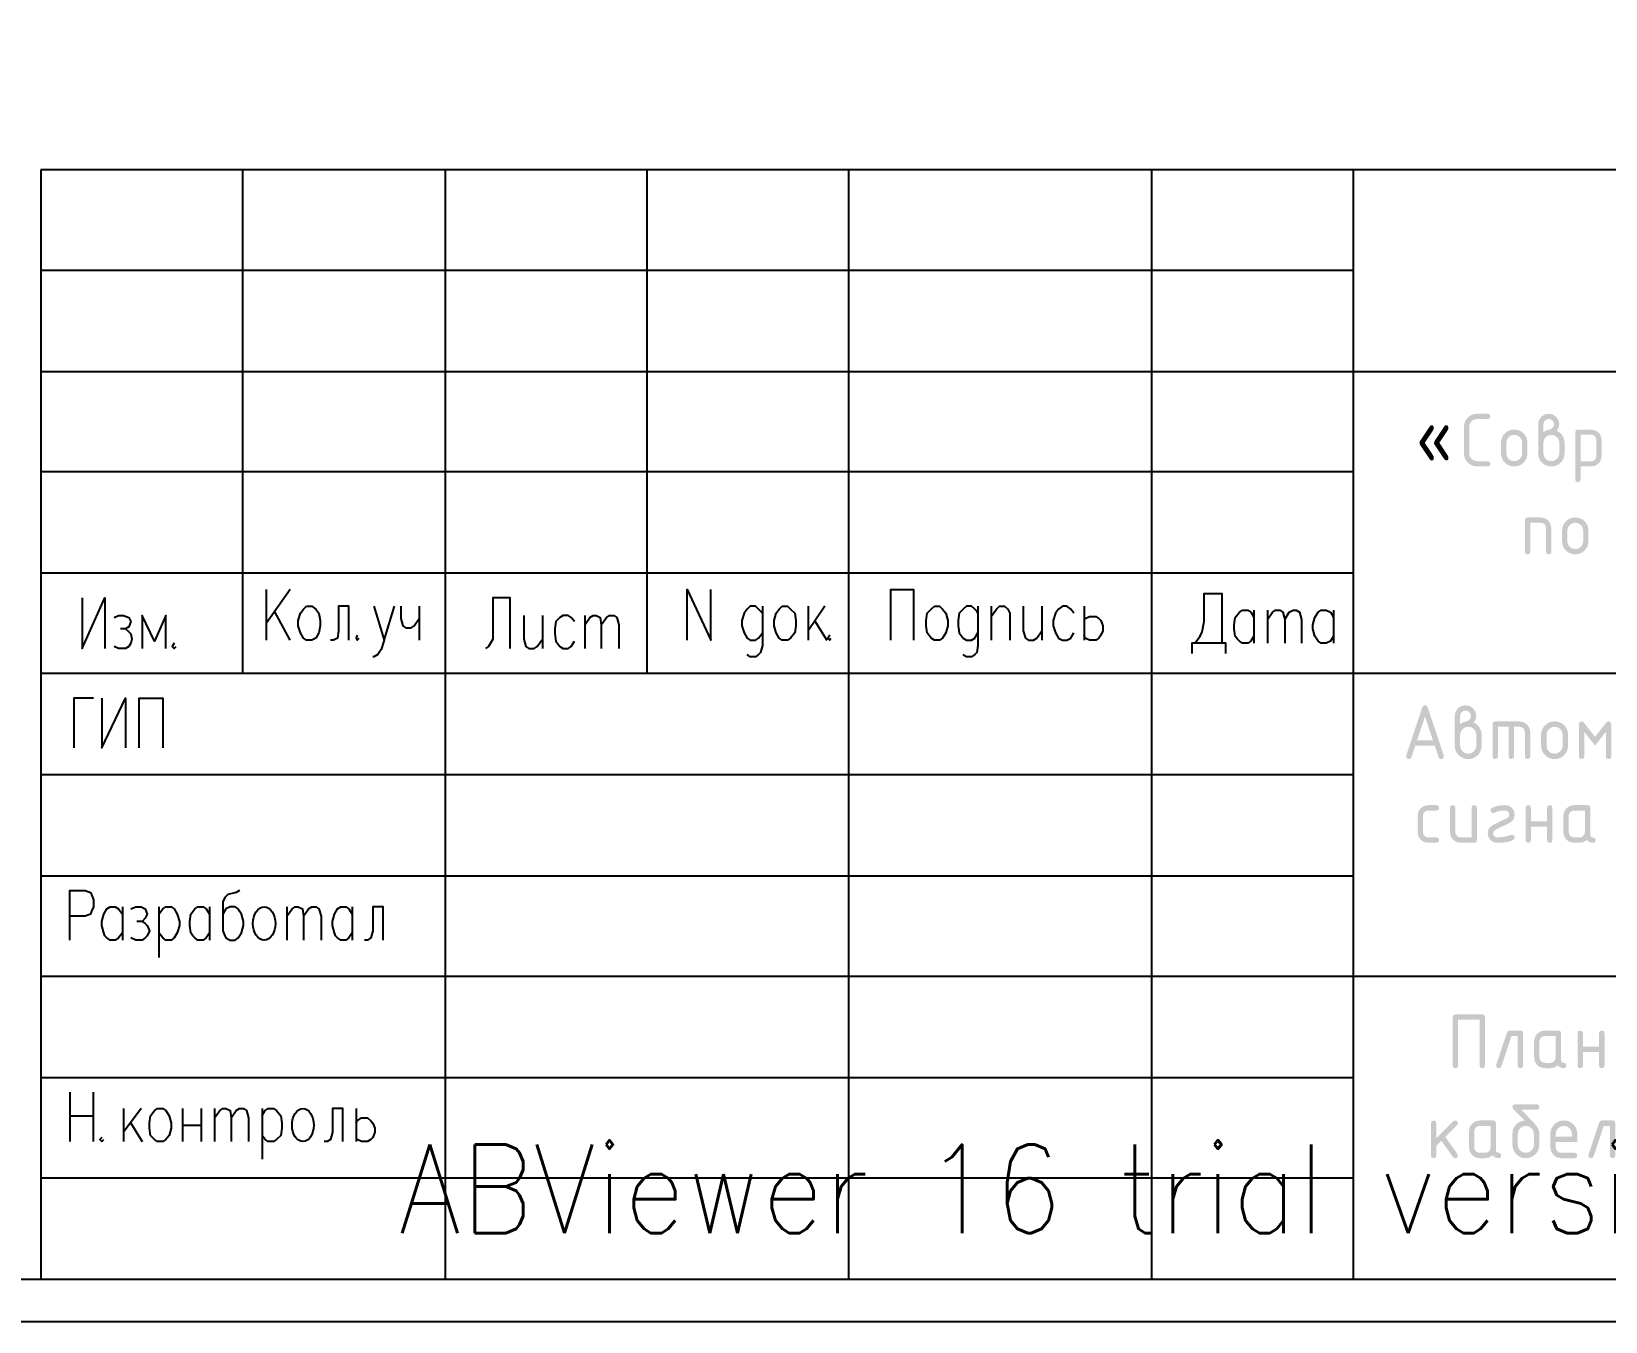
# Model space of a CAD drawing. Header units: millimetres. Extents: x 0 to 420, y 0 to 297.
# Drawn here: x 265.1 to 329.5, y 0 to 52.8 of the extents above; entities that cross this region are included whole.
import ezdxf

# ---------------------------------------------------------------- set-up
doc = ezdxf.new("R2010")
doc.units = ezdxf.units.MM
doc.layers.get('0').update_dxf_attribs({"linetype": 'CONTINUOUS'})
doc.styles.get("Standard").update_dxf_attribs({"font": 'STANDARD'})

# ---------------------------------------------------------------- blocks, each defined once
blk = doc.blocks.new('ABViewer')
at = {"color": 0, "true_color": 0x000001, "insert": (0, 0), "char_height": 0.05, "attachment_point": 1}
blk.add_mtext('ABViewer 16 trial version - www.cadsofttools.com', dxfattribs=at)

msp = doc.modelspace()

# ---------------------------------------------------------------- hatches: boundary and pattern name
at = {"true_color": 0x000007}
for points in [[(324.699274, 37.170387), (324.780164, 37.14324), (324.807312, 37.062349), (324.780164, 36.981251), (324.699274, 36.954311), (324.267672, 36.954311), (324.180046, 36.944286), (324.104099, 36.91421), (324.039934, 36.864084), (323.987655, 36.793907), (323.954444, 36.714946), (323.943557, 36.630196), (323.943557, 35.550365), (323.967191, 35.425584), (324.038366, 35.32106), (324.142891, 35.249884), (324.267672, 35.226251), (324.699274, 35.226251), (324.780164, 35.199104), (324.807312, 35.118213), (324.780164, 35.037115), (324.699274, 35.010175), (324.267672, 35.010175), (324.159453, 35.020002), (324.059657, 35.049518), (323.968233, 35.098774), (323.885129, 35.167822), (323.81608, 35.250926), (323.766824, 35.342351), (323.737308, 35.442146), (323.727481, 35.550365), (323.727481, 36.630196), (323.737308, 36.738097), (323.766824, 36.837729), (323.81608, 36.929093), (323.885129, 37.012188), (323.968233, 37.081323), (324.059657, 37.130769), (324.159453, 37.160474), (324.267672, 37.170387)], [(326.225246, 31.51971), (326.225246, 32.815617), (326.252187, 32.896508), (326.333284, 32.923655), (326.873475, 32.923655), (327.039598, 32.891961), (327.178849, 32.797427), (327.273382, 32.658107), (327.305077, 32.491503), (327.305077, 31.51971), (327.277929, 31.438613), (327.197039, 31.411672), (327.115941, 31.438613), (327.089, 31.51971), (327.089, 32.491503), (327.07336, 32.575839), (327.026713, 32.645292), (326.957329, 32.691938), (326.873475, 32.707579), (326.441322, 32.707579), (326.441322, 31.51971), (326.414175, 31.438613), (326.333284, 31.411672), (326.252187, 31.438613)], [(325.007219, 24.573287), (325.999958, 24.573287), (326.169594, 24.541041), (326.311946, 24.444303), (326.408684, 24.301952), (326.44093, 24.132315), (326.44093, 23.139576), (326.4133, 23.056756), (326.330687, 23.029333), (326.247867, 23.056756), (326.220444, 23.139576), (326.220444, 24.132315), (326.204459, 24.217822), (326.157054, 24.28886), (326.085947, 24.336747), (325.999958, 24.352801), (325.779472, 24.352801), (325.779472, 23.139576), (325.751842, 23.056756), (325.669229, 23.029333), (325.586408, 23.056756), (325.558985, 23.139576), (325.558985, 24.352801), (325.117462, 24.352801), (325.117462, 23.139576), (325.089832, 23.056756), (325.007219, 23.029333), (324.924399, 23.056756), (324.896976, 23.139576), (324.896976, 24.463044), (324.924399, 24.545658)], [(329.094808, 23.580549), (328.653285, 24.145544), (328.653285, 23.139576), (328.625655, 23.056756), (328.543042, 23.029333), (328.460222, 23.056756), (328.432799, 23.139576), (328.432799, 24.463044), (328.460222, 24.545658), (328.543042, 24.573287), (328.597957, 24.555648), (328.653285, 24.503283), (329.094808, 23.938287), (329.53578, 24.503283), (329.590695, 24.555648), (329.646023, 24.573287), (329.728637, 24.545658), (329.756267, 24.463044), (329.756267, 23.139576), (329.728637, 23.056756), (329.646023, 23.029333), (329.563203, 23.056756), (329.53578, 23.139576), (329.53578, 24.145544)], [(322.047306, 20.703188), (322.047306, 20.041178), (322.063498, 19.957256), (322.112349, 19.885736), (322.18387, 19.836884), (322.267792, 19.820692), (322.599072, 19.820692), (322.681686, 19.793063), (322.709315, 19.710449), (322.681686, 19.627629), (322.599072, 19.600206), (322.267792, 19.600206), (322.096778, 19.632108), (321.954702, 19.728088), (321.858721, 19.870164), (321.82682, 20.041178), (321.82682, 20.703188), (321.858721, 20.873996), (321.954702, 21.016278), (322.096778, 21.112052), (322.267792, 21.14416), (322.599072, 21.14416), (322.681686, 21.116531), (322.709315, 21.033917), (322.681686, 20.951097), (322.599072, 20.923674), (322.267792, 20.923674), (322.182974, 20.907551), (322.111798, 20.859182), (322.063429, 20.7878)], [(324.257021, 21.033917), (324.257021, 19.710449), (324.229392, 19.627629), (324.146778, 19.600206), (323.595012, 19.600206), (323.423997, 19.632108), (323.281921, 19.728088), (323.185941, 19.870164), (323.154039, 20.041178), (323.154039, 21.033917), (323.181462, 21.116531), (323.264282, 21.14416), (323.346896, 21.116531), (323.374526, 21.033917), (323.374526, 20.041178), (323.390717, 19.957256), (323.439569, 19.885736), (323.511089, 19.836884), (323.595012, 19.820692), (324.036535, 19.820692), (324.036535, 21.033917), (324.063958, 21.116531), (324.146778, 21.14416), (324.229392, 21.116531)], [(325.693486, 19.930935), (325.7761, 19.903306), (325.803729, 19.820692), (325.788157, 19.764124), (325.741993, 19.722025), (325.621372, 19.668574), (325.471967, 19.630523), (325.293726, 19.607768), (325.086598, 19.600206), (324.937908, 19.628318), (324.813195, 19.712654), (324.72886, 19.837367), (324.700748, 19.986057), (324.714502, 20.09872), (324.7558, 20.194485), (324.824693, 20.273404), (324.921234, 20.335527), (325.492844, 20.611135), (325.560574, 20.669426), (325.583243, 20.75831), (325.570979, 20.821493), (325.534736, 20.875167), (325.481062, 20.91141), (325.417879, 20.923674), (325.253341, 20.917611), (325.138412, 20.899972), (325.059451, 20.872411), (324.973048, 20.82666), (324.921234, 20.813431), (324.844064, 20.846504), (324.810991, 20.923674), (324.825529, 20.977762), (324.869419, 21.020688), (324.976278, 21.07463), (325.103341, 21.113223), (325.250559, 21.136417), (325.417879, 21.14416), (325.566293, 21.115773), (325.69073, 21.031161), (325.775342, 20.906724), (325.803729, 20.75831), (325.789794, 20.645336), (325.748057, 20.549468), (325.678621, 20.470653), (325.58159, 20.408839), (325.01494, 20.136539), (324.944522, 20.076181), (324.921234, 19.986057), (324.933291, 19.92246), (324.969741, 19.869199), (325.023002, 19.83275), (325.086598, 19.820692), (325.38894, 19.846048), (325.651594, 19.922667)], [(326.467942, 20.261665), (326.467942, 19.710449), (326.440312, 19.627629), (326.357699, 19.600206), (326.274879, 19.627629), (326.247456, 19.710449), (326.247456, 21.033917), (326.274879, 21.116531), (326.357699, 21.14416), (326.440312, 21.116531), (326.467942, 21.033917), (326.467942, 20.482702), (327.129951, 20.482702), (327.129951, 21.033917), (327.157374, 21.116531), (327.240194, 21.14416), (327.322808, 21.116531), (327.350437, 21.033917), (327.350437, 19.710449), (327.322808, 19.627629), (327.240194, 19.600206), (327.157374, 19.627629), (327.129951, 19.710449), (327.129951, 20.261665)], [(323.376439, 12.576529), (324.47942, 12.576529), (324.562034, 12.548899), (324.589663, 12.466286), (324.589663, 10.481359), (324.562034, 10.398539), (324.47942, 10.371116), (324.3966, 10.398539), (324.369177, 10.481359), (324.369177, 12.356043), (323.486682, 12.356043), (323.486682, 10.481359), (323.459052, 10.398539), (323.376439, 10.371116), (323.293618, 10.398539), (323.266195, 10.481359), (323.266195, 12.466286), (323.293618, 12.548899)], [(325.595927, 11.91507), (326.037451, 11.91507), (326.120064, 11.887441), (326.147694, 11.804827), (326.147694, 10.481359), (326.120064, 10.398539), (326.037451, 10.371116), (325.954631, 10.398539), (325.927208, 10.481359), (325.927208, 11.694584), (325.674751, 11.694584), (325.258584, 10.446082), (325.220205, 10.389789), (325.154955, 10.371116), (325.072135, 10.398953), (325.044712, 10.483013), (325.049673, 10.516637), (325.485684, 11.824671), (325.528197, 11.892402)], [(328.598194, 11.032575), (328.598194, 10.481359), (328.570564, 10.398539), (328.48795, 10.371116), (328.40513, 10.398539), (328.377707, 10.481359), (328.377707, 11.804827), (328.40513, 11.887441), (328.48795, 11.91507), (328.570564, 11.887441), (328.598194, 11.804827), (328.598194, 11.253612), (329.260203, 11.253612), (329.260203, 11.804827), (329.287626, 11.887441), (329.370446, 11.91507), (329.45306, 11.887441), (329.480689, 11.804827), (329.480689, 10.481359), (329.45306, 10.398539), (329.370446, 10.371116), (329.287626, 10.398539), (329.260203, 10.481359), (329.260203, 11.032575)], [(322.597639, 7.506544), (323.291068, 8.199973), (323.369892, 8.231943), (323.452505, 8.204314), (323.480135, 8.1217), (323.446511, 8.04453), (322.961993, 7.560012), (323.458086, 6.861622), (323.480135, 6.796579), (323.452505, 6.714999), (323.369892, 6.687989), (323.317458, 6.699634), (323.277839, 6.734843), (322.803243, 7.401262), (322.597639, 7.19621), (322.597639, 6.798232), (322.57001, 6.715412), (322.487396, 6.687989), (322.404576, 6.715412), (322.377153, 6.798232), (322.377153, 8.1217), (322.404576, 8.204314), (322.487396, 8.231943), (322.57001, 8.204314), (322.597639, 8.1217)], [(329.370321, 8.231943), (329.811845, 8.231943), (329.894458, 8.204314), (329.922088, 8.1217), (329.922088, 6.798232), (329.894458, 6.715412), (329.811845, 6.687989), (329.729024, 6.715412), (329.701602, 6.798232), (329.701602, 8.011457), (329.449145, 8.011457), (329.032977, 6.762955), (328.994599, 6.706662), (328.929349, 6.687989), (328.846529, 6.715826), (328.819106, 6.799886), (328.824067, 6.83351), (329.260078, 8.141544), (329.302591, 8.209275)]]:
    msp.add_hatch(color=0, dxfattribs=at).paths.add_polyline_path(points, flags=0)
h = msp.add_hatch(color=0, dxfattribs=at)
h.paths.add_polyline_path([(326.98172, 36.41412), (327.113254, 36.495011), (327.233626, 36.522158), (327.298187, 36.540899), (327.3582, 36.597675), (327.399886, 36.667541), (327.413873, 36.738234), (327.398232, 36.822157), (327.351586, 36.892023), (327.281719, 36.93867), (327.197797, 36.954311), (327.11415, 36.938326), (327.044559, 36.890921), (326.99743, 36.821192), (326.98172, 36.738234)], flags=0)
h.paths.add_polyline_path([(327.52136, 36.478061), (327.654892, 36.397032), (327.757831, 36.279623), (327.823564, 36.13741), (327.845475, 35.981967), (327.845475, 35.550365), (327.835561, 35.441518), (327.805856, 35.341455), (327.75641, 35.250074), (327.687276, 35.167271), (327.604189, 35.098541), (327.512885, 35.049449), (327.413417, 35.019993), (327.305835, 35.010175), (327.196987, 35.020002), (327.096924, 35.049518), (327.005543, 35.098774), (326.92274, 35.167822), (326.854011, 35.250926), (326.804918, 35.342351), (326.775463, 35.442146), (326.765644, 35.550365), (326.765644, 36.738234), (326.797063, 36.905804), (326.891321, 37.045261), (327.030916, 37.139037), (327.197797, 37.170387), (327.364884, 37.138692), (327.504272, 37.044159), (327.598048, 36.904839), (327.629398, 36.738234), (327.602251, 36.591198)], flags=0)
h.paths.add_polyline_path([(327.629398, 35.550365), (327.629398, 35.981967), (327.605834, 36.106335), (327.535141, 36.211273), (327.430823, 36.282242), (327.305835, 36.306082), (327.180089, 36.282242), (327.075427, 36.211273), (327.005009, 36.106335), (326.98172, 35.981967), (326.98172, 35.550365), (327.005009, 35.42462), (327.075427, 35.319958), (327.180089, 35.24954), (327.305835, 35.226251), (327.430823, 35.249884), (327.535141, 35.32106), (327.605834, 35.425584)], flags=0)
h = msp.add_hatch(color=0, dxfattribs=at)
h.paths.add_polyline_path([(325.246562, 35.550365), (325.246562, 35.981967), (325.25639, 36.089867), (325.285905, 36.1895), (325.335162, 36.280864), (325.40421, 36.363959), (325.487314, 36.433094), (325.578739, 36.482539), (325.678534, 36.512245), (325.786753, 36.522158), (325.895679, 36.512348), (325.995871, 36.482953), (326.087278, 36.434024), (326.169848, 36.365613), (326.238259, 36.283034), (326.287188, 36.191567), (326.316583, 36.091211), (326.326393, 35.981967), (326.326393, 35.550365), (326.31648, 35.442146), (326.286775, 35.342351), (326.237329, 35.250926), (326.168194, 35.167822), (326.085107, 35.098774), (325.993804, 35.049518), (325.894335, 35.020002), (325.786753, 35.010175), (325.678534, 35.020002), (325.578739, 35.049518), (325.487314, 35.098774), (325.40421, 35.167822), (325.335162, 35.250926), (325.285905, 35.342351), (325.25639, 35.442146)], flags=0)
h.paths.add_polyline_path([(326.110317, 35.550365), (326.110317, 35.981967), (326.086477, 36.106335), (326.015508, 36.211273), (325.910846, 36.282242), (325.786753, 36.306082), (325.661972, 36.282242), (325.557448, 36.211273), (325.486272, 36.106335), (325.462639, 35.981967), (325.462639, 35.550365), (325.485928, 35.42462), (325.556345, 35.319958), (325.661007, 35.24954), (325.786753, 35.226251), (325.910846, 35.249884), (326.015508, 35.32106), (326.086477, 35.425584)], flags=0)
h = msp.add_hatch(color=0, dxfattribs=at)
h.paths.add_polyline_path([(328.284725, 36.41412), (328.311666, 36.495011), (328.392764, 36.522158), (328.932955, 36.522158), (329.100042, 36.490808), (329.23943, 36.397032), (329.333206, 36.257575), (329.364556, 36.090005), (329.364556, 35.442327), (329.333206, 35.275447), (329.23943, 35.135852), (329.100042, 35.041594), (328.932955, 35.010175), (328.500802, 35.010175), (328.500802, 34.469984), (328.473655, 34.389093), (328.392764, 34.361945), (328.311666, 34.389093), (328.284725, 34.469984)], flags=0)
h.paths.add_polyline_path([(328.500802, 36.306082), (328.500802, 35.226251), (328.932955, 35.226251), (329.015913, 35.241961), (329.085641, 35.289089), (329.13277, 35.35868), (329.14848, 35.442327), (329.14848, 36.090005), (329.132839, 36.174341), (329.086192, 36.243794), (329.016808, 36.290441), (328.932955, 36.306082)], flags=0)
h = msp.add_hatch(color=0, dxfattribs=at)
h.paths.add_polyline_path([(327.744328, 31.951863), (327.744328, 32.383464), (327.754155, 32.491365), (327.783671, 32.590997), (327.832927, 32.682361), (327.901975, 32.765457), (327.985079, 32.834591), (328.076504, 32.884037), (328.1763, 32.913742), (328.284519, 32.923655), (328.393444, 32.913845), (328.493636, 32.88445), (328.585043, 32.835521), (328.667613, 32.76711), (328.736024, 32.684531), (328.784953, 32.593064), (328.814348, 32.492708), (328.824158, 32.383464), (328.824158, 31.951863), (328.814245, 31.843644), (328.78454, 31.743848), (328.735094, 31.652424), (328.66596, 31.569319), (328.582872, 31.500271), (328.491569, 31.451015), (328.3921, 31.421499), (328.284519, 31.411672), (328.1763, 31.421499), (328.076504, 31.451015), (327.985079, 31.500271), (327.901975, 31.569319), (327.832927, 31.652424), (327.783671, 31.743848), (327.754155, 31.843644)], flags=0)
h.paths.add_polyline_path([(328.608082, 31.951863), (328.608082, 32.383464), (328.584242, 32.507832), (328.513273, 32.61277), (328.408611, 32.683739), (328.284519, 32.707579), (328.159737, 32.683739), (328.055213, 32.61277), (327.984037, 32.507832), (327.960404, 32.383464), (327.960404, 31.951863), (327.983693, 31.826117), (328.054111, 31.721455), (328.158773, 31.651037), (328.284519, 31.627748), (328.408611, 31.651382), (328.513273, 31.722557), (328.584242, 31.827081)], flags=0)
h = msp.add_hatch(color=0, dxfattribs=at)
h.paths.add_polyline_path([(322.133406, 24.77393), (321.809291, 23.801035), (322.45752, 23.801035)], flags=0)
h.paths.add_polyline_path([(322.905107, 23.139576), (322.877478, 23.056756), (322.794864, 23.029333), (322.728167, 23.048006), (322.689582, 23.104299), (322.530832, 23.580549), (321.735428, 23.580549), (321.576678, 23.104299), (321.537887, 23.048006), (321.471396, 23.029333), (321.388576, 23.056756), (321.361153, 23.139576), (321.366114, 23.174854), (322.023163, 25.146551), (322.065468, 25.212559), (322.133406, 25.234746), (322.20031, 25.213386), (322.241995, 25.149858), (322.900146, 23.174854)], flags=0)
h = msp.add_hatch(color=0, dxfattribs=at)
h.paths.add_polyline_path([(323.570754, 24.463044), (323.70525, 24.545658), (323.828171, 24.573287), (323.893835, 24.592373), (323.954951, 24.649906), (323.997877, 24.72184), (324.012277, 24.793773), (323.996223, 24.879763), (323.948336, 24.95087), (323.87723, 24.998274), (323.79124, 25.014259), (323.706422, 24.998136), (323.635246, 24.949767), (323.586877, 24.878592), (323.570754, 24.793773)], flags=0)
h.paths.add_polyline_path([(324.12252, 24.528088), (324.258464, 24.44575), (324.363401, 24.325792), (324.43065, 24.180546), (324.45325, 24.022072), (324.45325, 23.580549), (324.44313, 23.469642), (324.412804, 23.367573), (324.362325, 23.274288), (324.291744, 23.189737), (324.206891, 23.11956), (324.113563, 23.069434), (324.011761, 23.039358), (323.901483, 23.029333), (323.790577, 23.039367), (323.688507, 23.069503), (323.595223, 23.119793), (323.510671, 23.190288), (323.440495, 23.275141), (323.390369, 23.368468), (323.360293, 23.470271), (323.350268, 23.580549), (323.350268, 24.793773), (323.382238, 24.964581), (323.478701, 25.106864), (323.621328, 25.202637), (323.79124, 25.234746), (323.962323, 25.202499), (324.104882, 25.105761), (324.200655, 24.96341), (324.232763, 24.793773), (324.205134, 24.643774)], flags=0)
h.paths.add_polyline_path([(324.232763, 23.580549), (324.232763, 24.022072), (324.20851, 24.148645), (324.136301, 24.255787), (324.029641, 24.328479), (323.901483, 24.352801), (323.773326, 24.328479), (323.666665, 24.255787), (323.594732, 24.148645), (323.570754, 24.022072), (323.570754, 23.580549), (323.594732, 23.452391), (323.666665, 23.345731), (323.773326, 23.273797), (323.901483, 23.249819), (324.029641, 23.273935), (324.136301, 23.346833), (324.20851, 23.453562)], flags=0)
h = msp.add_hatch(color=0, dxfattribs=at)
h.paths.add_polyline_path([(326.886091, 23.580549), (326.886091, 24.022072), (326.896124, 24.132031), (326.92626, 24.23367), (326.97655, 24.326937), (327.047045, 24.411781), (327.131898, 24.482363), (327.225226, 24.532842), (327.327028, 24.563167), (327.437306, 24.573287), (327.548927, 24.563271), (327.651453, 24.533255), (327.744884, 24.483293), (327.82922, 24.413435), (327.899078, 24.329107), (327.94904, 24.235737), (327.979056, 24.133374), (327.989072, 24.022072), (327.989072, 23.580549), (327.978952, 23.470271), (327.948627, 23.368468), (327.898148, 23.275141), (327.827566, 23.190288), (327.742714, 23.119793), (327.649386, 23.069503), (327.547583, 23.039367), (327.437306, 23.029333), (327.327028, 23.039367), (327.225226, 23.069503), (327.131898, 23.119793), (327.047045, 23.190288), (326.97655, 23.275141), (326.92626, 23.368468), (326.896124, 23.470271)], flags=0)
h.paths.add_polyline_path([(327.768586, 23.580549), (327.768586, 24.022072), (327.744264, 24.148645), (327.671572, 24.255787), (327.564361, 24.328479), (327.437306, 24.352801), (327.31032, 24.328479), (327.203591, 24.255787), (327.130692, 24.148645), (327.106577, 24.022072), (327.106577, 23.580549), (327.130555, 23.452391), (327.202488, 23.345731), (327.309148, 23.273797), (327.437306, 23.249819), (327.564361, 23.273935), (327.671572, 23.346833), (327.744264, 23.453562)], flags=0)
h = msp.add_hatch(color=0, dxfattribs=at)
h.paths.add_polyline_path([(328.676659, 20.923674), (328.235136, 20.923674), (328.150318, 20.907551), (328.079142, 20.859182), (328.030773, 20.7878), (328.01465, 20.703188), (328.01465, 20.041178), (328.030842, 19.957256), (328.079693, 19.885736), (328.151213, 19.836884), (328.235136, 19.820692), (328.456173, 19.820692), (328.540785, 19.836815), (328.612167, 19.885185), (328.660536, 19.95636), (328.676659, 20.041178)], flags=0)
h.paths.add_polyline_path([(329.117632, 19.710449), (329.090002, 19.627629), (329.007389, 19.600206), (328.867311, 19.629283), (328.754932, 19.717064), (328.619195, 19.629283), (328.456173, 19.600206), (328.235136, 19.600206), (328.064121, 19.632108), (327.922046, 19.728088), (327.826065, 19.870164), (327.794164, 20.041178), (327.794164, 20.703188), (327.826065, 20.873996), (327.922046, 21.016278), (328.064121, 21.112052), (328.235136, 21.14416), (328.786902, 21.14416), (328.869516, 21.116531), (328.897146, 21.033917), (328.897146, 19.930935), (328.924568, 19.848115), (329.007389, 19.820692), (329.090002, 19.793063)], flags=0)
h = msp.add_hatch(color=0, dxfattribs=at)
h.paths.add_polyline_path([(327.481686, 11.694584), (327.040163, 11.694584), (326.955345, 11.678461), (326.884169, 11.630092), (326.8358, 11.55871), (326.819677, 11.474098), (326.819677, 10.812089), (326.835869, 10.728166), (326.88472, 10.656646), (326.956241, 10.607794), (327.040163, 10.591602), (327.2612, 10.591602), (327.345812, 10.607725), (327.417194, 10.656095), (327.465563, 10.72727), (327.481686, 10.812089)], flags=0)
h.paths.add_polyline_path([(327.922659, 10.481359), (327.895029, 10.398539), (327.812416, 10.371116), (327.672338, 10.400193), (327.559959, 10.487974), (327.424222, 10.400193), (327.2612, 10.371116), (327.040163, 10.371116), (326.869148, 10.403018), (326.727073, 10.498998), (326.631092, 10.641074), (326.599191, 10.812089), (326.599191, 11.474098), (326.631092, 11.644906), (326.727073, 11.787188), (326.869148, 11.882962), (327.040163, 11.91507), (327.59193, 11.91507), (327.674543, 11.887441), (327.702173, 11.804827), (327.702173, 10.701845), (327.729596, 10.619025), (327.812416, 10.591602), (327.895029, 10.563973)], flags=0)
h = msp.add_hatch(color=0, dxfattribs=at)
h.paths.add_polyline_path([(326.81313, 7.680728), (326.81313, 7.239205), (326.80301, 7.128927), (326.772685, 7.027125), (326.722206, 6.933797), (326.651624, 6.848944), (326.566771, 6.778449), (326.473444, 6.728159), (326.371641, 6.698023), (326.261364, 6.687989), (326.151086, 6.698023), (326.049284, 6.728159), (325.955956, 6.778449), (325.871103, 6.848944), (325.800608, 6.933797), (325.750318, 7.027125), (325.720182, 7.128927), (325.710148, 7.239205), (325.710148, 7.680728), (325.727942, 7.835861), (325.781393, 7.968876), (325.870604, 8.079773), (325.995678, 8.168554), (326.110331, 8.215958), (326.216715, 8.231943), (325.732197, 8.716462), (325.710148, 8.781505), (325.737571, 8.865359), (325.820392, 8.893402), (326.704541, 8.893402), (326.787154, 8.865772), (326.814784, 8.783159), (326.787154, 8.700338), (326.704541, 8.672916), (326.077809, 8.672916), (326.632332, 8.08973), (326.711276, 7.992802), (326.767793, 7.892257), (326.801779, 7.788198)], flags=0)
h.paths.add_polyline_path([(326.592644, 7.239205), (326.592644, 7.680728), (326.568322, 7.807301), (326.49563, 7.914443), (326.388419, 7.987135), (326.261364, 8.011457), (326.134378, 7.987135), (326.027648, 7.914443), (325.95475, 7.807301), (325.930635, 7.680728), (325.930635, 7.239205), (325.954612, 7.111047), (326.026546, 7.004387), (326.133206, 6.932453), (326.261364, 6.908475), (326.388419, 6.932591), (326.49563, 7.005489), (326.568322, 7.112218)], flags=0)
h = msp.add_hatch(color=0, dxfattribs=at)
h.paths.add_polyline_path([(324.814128, 8.011457), (324.372604, 8.011457), (324.287786, 7.995334), (324.21661, 7.946965), (324.168241, 7.875583), (324.152118, 7.790971), (324.152118, 7.128962), (324.16831, 7.045039), (324.217161, 6.973519), (324.288682, 6.924667), (324.372604, 6.908475), (324.593641, 6.908475), (324.678253, 6.924598), (324.749635, 6.972968), (324.798004, 7.044143), (324.814128, 7.128962)], flags=0)
h.paths.add_polyline_path([(325.2551, 6.798232), (325.22747, 6.715412), (325.144857, 6.687989), (325.004779, 6.717066), (324.8924, 6.804847), (324.756663, 6.717066), (324.593641, 6.687989), (324.372604, 6.687989), (324.20159, 6.719891), (324.059514, 6.815871), (323.963533, 6.957947), (323.931632, 7.128962), (323.931632, 7.790971), (323.963533, 7.961779), (324.059514, 8.104061), (324.20159, 8.199835), (324.372604, 8.231943), (324.924371, 8.231943), (325.006984, 8.204314), (325.034614, 8.1217), (325.034614, 7.018718), (325.062037, 6.935898), (325.144857, 6.908475), (325.22747, 6.880846)], flags=0)
h = msp.add_hatch(color=0, dxfattribs=at)
h.paths.add_polyline_path([(327.815842, 8.011457), (327.688856, 7.987135), (327.582127, 7.914443), (327.509229, 7.807301), (327.485113, 7.680728), (327.485113, 7.570485), (328.147123, 7.570485), (328.147123, 7.680728), (328.1228, 7.807301), (328.050109, 7.914443), (327.942898, 7.987135)], flags=0)
h.paths.add_polyline_path([(327.485113, 7.349448), (327.485113, 7.128962), (327.501305, 7.045039), (327.550157, 6.973519), (327.621677, 6.924667), (327.705599, 6.908475), (328.257366, 6.908475), (328.339979, 6.880846), (328.367609, 6.798232), (328.339979, 6.715412), (328.257366, 6.687989), (327.705599, 6.687989), (327.534585, 6.719891), (327.392509, 6.815871), (327.296529, 6.957947), (327.264627, 7.128962), (327.264627, 7.680728), (327.274661, 7.790687), (327.304797, 7.892326), (327.355087, 7.985593), (327.425582, 8.070437), (327.510435, 8.141019), (327.603762, 8.191498), (327.705565, 8.221823), (327.815842, 8.231943), (327.927464, 8.221927), (328.02999, 8.191911), (328.123421, 8.141949), (328.207757, 8.072091), (328.277614, 7.987764), (328.327577, 7.894393), (328.357592, 7.79203), (328.367609, 7.680728), (328.367609, 7.349448)], flags=0)

# ---------------------------------------------------------------- linework, layer by layer
at = {"color": 0, "true_color": 0x000007}
for points in [[(0.211667, 0), (420.073667, 0), (420.073667, 296.926), (0.211667, 296.926)], [(7.239, 1.735667), (418.338, 1.735667), (418.338, 295.190333), (7.239, 295.190333)], [(276.352001, 29.294667), (276.563667, 29.294667), (276.733001, 29.167667), (276.860001, 28.998333), (276.902334, 28.702), (276.902334, 28.490333), (276.860001, 28.194), (276.733001, 27.982333), (276.563667, 27.897667), (276.352001, 27.897667), (276.225001, 27.982333), (276.098001, 28.194), (276.013334, 28.490333), (276.013334, 28.702), (276.098001, 28.998333), (276.225001, 29.167667)], [(295.825334, 29.294667), (296.037, 29.294667), (296.164, 29.167667), (296.333334, 28.998333), (296.375667, 28.702), (296.375667, 28.490333), (296.333334, 28.194), (296.164, 27.982333), (296.037, 27.897667), (295.825334, 27.897667), (295.698334, 27.982333), (295.571334, 28.194), (295.486667, 28.490333), (295.486667, 28.702), (295.571334, 28.998333), (295.698334, 29.167667)], [(302.048334, 29.294667), (302.26, 29.294667), (302.387, 29.167667), (302.514, 28.998333), (302.598667, 28.702), (302.598667, 28.490333), (302.514, 28.194), (302.387, 27.982333), (302.26, 27.897667), (302.048334, 27.897667), (301.921334, 27.982333), (301.752, 28.194), (301.709667, 28.490333), (301.709667, 28.702), (301.752, 28.998333), (301.921334, 29.167667)], [(270.256001, 8.720667), (270.467667, 8.720667), (270.594667, 8.636), (270.721667, 8.424333), (270.806334, 8.128), (270.806334, 7.916333), (270.721667, 7.62), (270.594667, 7.450667), (270.467667, 7.366), (270.256001, 7.366), (270.129001, 7.450667), (269.959667, 7.62), (269.917334, 7.916333), (269.917334, 8.128), (269.959667, 8.424333), (270.129001, 8.636)]]:
    msp.add_lwpolyline(points, close=True, dxfattribs=at)
for points in [[(418.338, 47.159333), (265.472334, 47.159333)], [(265.472334, 47.159333), (265.472334, 1.735667)], [(273.727334, 47.159333), (273.727334, 26.543)], [(282.024667, 47.159333), (282.024667, 1.735667)], [(290.279667, 47.159333), (290.279667, 26.543)], [(298.534667, 47.159333), (298.534667, 1.735667)], [(310.938334, 47.159333), (310.938334, 1.735667)], [(319.193334, 47.159333), (319.193334, 1.735667)], [(265.472334, 43.053), (319.193334, 43.053)], [(265.472334, 38.904333), (319.193334, 38.904333)], [(319.193334, 38.904333), (418.338, 38.904333)], [(265.472334, 34.798), (319.193334, 34.798)], [(265.472334, 30.649333), (319.193334, 30.649333)], [(275.674667, 29.972), (274.701001, 28.575)], [(274.701001, 29.972), (274.701001, 27.897667)], [(291.930667, 27.897667), (291.930667, 29.972), (292.904334, 27.897667), (292.904334, 29.972)], [(300.270334, 27.897667), (300.270334, 29.972), (301.201667, 29.972), (301.201667, 27.897667)], [(312.716334, 27.770667), (312.928, 28.067), (313.012667, 28.236333), (313.097334, 28.659667), (313.097334, 29.802667), (313.817, 29.802667), (313.817, 27.770667)], [(267.165667, 29.633333), (267.165667, 27.559), (268.097001, 29.633333), (268.097001, 27.559)], [(275.674667, 27.897667), (275.039667, 29.083)], [(278.087667, 27.897667), (278.087667, 29.294667), (277.664334, 29.294667), (277.664334, 28.278667), (277.622001, 27.982333), (277.452667, 27.897667), (277.325667, 27.897667)], [(279.103667, 29.294667), (279.527001, 27.897667), (279.950334, 29.294667)], [(280.204334, 29.294667), (280.204334, 28.786667), (280.289001, 28.490333), (280.416001, 28.405667), (280.627667, 28.405667), (280.754667, 28.490333), (280.966334, 28.786667)], [(280.966334, 29.294667), (280.966334, 27.897667)], [(284.691667, 27.559), (284.691667, 29.633333), (283.972001, 29.633333), (283.972001, 27.94), (283.887334, 27.770667), (283.802667, 27.643667), (283.675667, 27.559)], [(295.021001, 28.998333), (294.936334, 29.083), (294.851667, 29.167667), (294.724667, 29.294667), (294.513001, 29.294667), (294.386001, 29.167667), (294.259001, 28.998333), (294.174334, 28.702), (294.174334, 28.490333), (294.259001, 28.194), (294.386001, 27.982333), (294.513001, 27.897667), (294.724667, 27.897667), (294.851667, 27.982333), (295.021001, 28.194)], [(295.021001, 29.294667), (295.021001, 27.686), (294.936334, 27.389667), (294.851667, 27.305), (294.724667, 27.220333), (294.513001, 27.220333), (294.386001, 27.305)], [(296.883667, 29.294667), (296.883667, 27.897667)], [(297.561, 29.294667), (296.883667, 28.278667)], [(303.826334, 28.998333), (303.784, 29.083), (303.699334, 29.167667), (303.572334, 29.294667), (303.360667, 29.294667), (303.233667, 29.167667), (303.064334, 28.998333), (303.022, 28.702), (303.022, 28.490333), (303.064334, 28.194), (303.233667, 27.982333), (303.360667, 27.897667), (303.572334, 27.897667), (303.699334, 27.982333), (303.826334, 28.194)], [(303.826334, 29.294667), (303.826334, 27.686), (303.784, 27.389667), (303.699334, 27.305), (303.572334, 27.220333), (303.360667, 27.220333), (303.233667, 27.305)], [(304.376667, 29.294667), (304.376667, 27.897667)], [(304.376667, 28.871333), (304.588334, 29.167667), (304.715334, 29.294667), (304.927, 29.294667), (305.054, 29.167667), (305.138667, 28.998333), (305.138667, 27.897667)], [(305.689, 29.294667), (305.689, 28.278667), (305.773667, 27.982333), (305.900667, 27.897667), (306.112334, 27.897667), (306.239334, 27.982333), (306.451, 28.278667)], [(306.451, 29.294667), (306.451, 27.897667)], [(307.763334, 28.998333), (307.636334, 29.167667), (307.467, 29.294667), (307.297667, 29.294667), (307.128334, 29.167667), (307.001334, 28.998333), (306.916667, 28.702), (306.916667, 28.490333), (307.001334, 28.194), (307.128334, 27.982333), (307.297667, 27.897667), (307.467, 27.897667), (307.636334, 27.982333), (307.763334, 28.194)], [(308.186667, 29.294667), (308.186667, 27.897667)], [(315.129334, 28.067), (315.002334, 27.855333), (314.875334, 27.770667), (314.663667, 27.770667), (314.536667, 27.855333), (314.452, 27.94), (314.367334, 28.067), (314.325, 28.363333), (314.325, 28.532667), (314.367334, 28.829), (314.536667, 29.040667), (314.663667, 29.125333), (314.875334, 29.125333), (315.002334, 29.040667), (315.129334, 28.829)], [(315.129334, 29.125333), (315.129334, 27.770667)], [(315.679667, 29.125333), (315.679667, 27.770667)], [(315.679667, 28.744333), (315.891334, 29.040667), (316.018334, 29.125333), (316.187667, 29.125333), (316.314667, 29.040667), (316.399334, 28.744333), (316.399334, 27.770667)], [(316.399334, 28.744333), (316.568667, 29.040667), (316.738, 29.125333), (316.865, 29.125333), (316.992, 29.040667), (317.076667, 28.744333), (317.076667, 27.770667)], [(318.389, 28.067), (318.262, 27.855333), (318.092667, 27.770667), (317.881, 27.770667), (317.754, 27.855333), (317.711667, 27.94), (317.627, 28.067), (317.542334, 28.363333), (317.542334, 28.532667), (317.627, 28.829), (317.754, 29.040667), (317.881, 29.125333), (318.092667, 29.125333), (318.262, 29.040667), (318.389, 28.829)], [(318.389, 29.125333), (318.389, 27.770667)], [(268.478001, 28.829), (268.647334, 28.913667), (268.859001, 28.913667), (269.070667, 28.829), (269.155334, 28.659667), (269.070667, 28.448), (268.943667, 28.363333), (268.732001, 28.363333)], [(268.943667, 28.363333), (269.070667, 28.236333), (269.155334, 28.151667), (269.197667, 27.94), (269.155334, 27.770667), (269.070667, 27.643667), (268.943667, 27.559), (268.647334, 27.559), (268.478001, 27.643667)], [(270.594667, 27.559), (270.594667, 28.913667), (270.129001, 27.855333), (269.621001, 28.913667), (269.621001, 27.559)], [(285.242001, 28.913667), (285.242001, 27.94), (285.326667, 27.643667), (285.453667, 27.559), (285.665334, 27.559), (285.792334, 27.643667), (286.004001, 27.94)], [(286.004001, 28.913667), (286.004001, 27.559)], [(287.316334, 28.659667), (287.189334, 28.829), (287.062334, 28.913667), (286.850667, 28.913667), (286.723667, 28.829), (286.554334, 28.659667), (286.512001, 28.363333), (286.512001, 28.151667), (286.554334, 27.855333), (286.723667, 27.643667), (286.850667, 27.559), (287.062334, 27.559), (287.189334, 27.643667), (287.316334, 27.855333)], [(287.739667, 28.913667), (287.739667, 27.559)], [(287.739667, 28.532667), (287.951334, 28.829), (288.078334, 28.913667), (288.205334, 28.913667), (288.374667, 28.829), (288.417001, 28.532667), (288.417001, 27.559)], [(288.417001, 28.532667), (288.628667, 28.829), (288.755667, 28.913667), (288.925001, 28.913667), (289.052001, 28.829), (289.136667, 28.532667), (289.136667, 27.559)], [(297.137667, 28.702), (297.645667, 27.897667)], [(308.186667, 28.702), (308.229, 28.786667), (308.398334, 28.871333), (308.567667, 28.871333), (308.652334, 28.871333), (308.779334, 28.786667), (308.864, 28.702), (308.948667, 28.490333), (308.948667, 28.278667), (308.864, 28.109333), (308.779334, 27.982333), (308.652334, 27.897667), (308.398334, 27.897667), (308.229, 27.982333), (308.186667, 28.109333)], [(270.933334, 27.770667), (270.848667, 27.643667), (270.933334, 27.559), (271.018001, 27.643667)], [(278.426334, 28.109333), (278.384001, 27.982333), (278.426334, 27.897667), (278.511001, 27.982333)], [(279.527001, 27.897667), (279.400001, 27.516667), (279.273001, 27.305), (279.103667, 27.220333), (279.061334, 27.220333)], [(297.772667, 28.109333), (297.688, 27.982333), (297.772667, 27.897667), (297.815, 27.982333)], [(313.986334, 27.347333), (313.986334, 27.770667), (312.589334, 27.770667), (312.589334, 27.347333)], [(265.472334, 26.543), (418.338, 26.543)], [(267.631334, 25.527), (266.827001, 25.527), (266.827001, 23.495)], [(267.970001, 25.527), (267.970001, 23.495), (268.943667, 25.527), (268.943667, 23.495)], [(269.494001, 23.495), (269.494001, 25.527), (270.467667, 25.527), (270.467667, 23.495)], [(265.472334, 22.394333), (319.193334, 22.394333)], [(265.472334, 18.245667), (319.193334, 18.245667)], [(266.657667, 15.621), (266.657667, 17.653), (267.292667, 17.653), (267.504334, 17.568333), (267.546667, 17.483667), (267.631334, 17.272), (267.631334, 16.975667), (267.546667, 16.806333), (267.504334, 16.679333), (267.292667, 16.594667), (266.657667, 16.594667)], [(273.600334, 17.653), (273.473334, 17.568333), (273.134667, 17.483667), (273.007667, 17.356667), (272.923001, 17.187333), (272.923001, 16.002), (273.007667, 15.790333), (273.050001, 15.705667), (273.219334, 15.621), (273.431001, 15.621), (273.558001, 15.705667), (273.685001, 15.917333), (273.769667, 16.213667), (273.769667, 16.383), (273.685001, 16.679333), (273.600334, 16.806333), (273.558001, 16.891), (273.431001, 16.975667), (273.219334, 16.975667), (273.050001, 16.891), (272.923001, 16.679333)], [(268.816667, 15.917333), (268.647334, 15.705667), (268.520334, 15.621), (268.308667, 15.621), (268.181667, 15.705667), (268.097001, 15.790333), (268.054667, 15.917333), (267.970001, 16.213667), (267.970001, 16.383), (268.054667, 16.679333), (268.181667, 16.891), (268.308667, 16.975667), (268.520334, 16.975667), (268.647334, 16.891), (268.816667, 16.679333)], [(268.816667, 16.975667), (268.816667, 15.621)], [(269.155334, 16.891), (269.367001, 16.975667), (269.578667, 16.975667), (269.748001, 16.891), (269.832667, 16.679333), (269.748001, 16.51), (269.621001, 16.383), (269.409334, 16.383)], [(270.298334, 16.975667), (270.298334, 14.901333)], [(270.298334, 16.679333), (270.467667, 16.891), (270.594667, 16.975667), (270.806334, 16.975667), (270.933334, 16.891), (271.060334, 16.679333), (271.145001, 16.383), (271.145001, 16.213667), (271.060334, 15.917333), (270.933334, 15.705667), (270.806334, 15.621), (270.594667, 15.621), (270.467667, 15.705667), (270.298334, 15.917333)], [(272.372667, 15.917333), (272.245667, 15.705667), (272.118667, 15.621), (271.907001, 15.621), (271.780001, 15.705667), (271.695334, 15.790333), (271.610667, 15.917333), (271.568334, 16.213667), (271.568334, 16.383), (271.610667, 16.679333), (271.780001, 16.891), (271.907001, 16.975667), (272.118667, 16.975667), (272.245667, 16.891), (272.372667, 16.679333)], [(272.372667, 16.975667), (272.372667, 15.621)], [(275.547667, 16.975667), (275.547667, 15.621)], [(275.547667, 16.594667), (275.759334, 16.891), (275.886334, 16.975667), (276.013334, 16.975667), (276.182667, 16.891), (276.225001, 16.594667), (276.225001, 15.621)], [(276.225001, 16.594667), (276.436667, 16.891), (276.563667, 16.975667), (276.733001, 16.975667), (276.860001, 16.891), (276.944667, 16.594667), (276.944667, 15.621)], [(278.214667, 15.917333), (278.087667, 15.705667), (277.960667, 15.621), (277.749001, 15.621), (277.622001, 15.705667), (277.537334, 15.790333), (277.495001, 15.917333), (277.410334, 16.213667), (277.410334, 16.383), (277.495001, 16.679333), (277.622001, 16.891), (277.749001, 16.975667), (277.960667, 16.975667), (278.087667, 16.891), (278.214667, 16.679333)], [(278.214667, 16.975667), (278.214667, 15.621)], [(279.484667, 15.621), (279.484667, 16.975667), (279.061334, 16.975667), (279.061334, 16.002), (278.976667, 15.705667), (278.849667, 15.621), (278.722667, 15.621)], [(269.621001, 16.383), (269.748001, 16.298333), (269.832667, 16.213667), (269.917334, 16.002), (269.832667, 15.790333), (269.748001, 15.705667), (269.621001, 15.621), (269.367001, 15.621), (269.155334, 15.705667)], [(265.472334, 14.139333), (319.193334, 14.139333)], [(319.193334, 14.139333), (418.338, 14.139333)], [(265.472334, 9.990667), (319.193334, 9.990667)], [(266.657667, 9.398), (266.657667, 7.366)], [(267.631334, 7.366), (267.631334, 9.398)], [(266.657667, 8.424333), (267.631334, 8.424333)], [(268.859001, 8.720667), (268.859001, 7.366)], [(269.578667, 8.720667), (268.859001, 7.747)], [(271.272001, 8.720667), (271.272001, 7.366)], [(272.034001, 8.720667), (272.034001, 7.366)], [(272.584334, 8.720667), (272.584334, 7.366)], [(272.584334, 8.339667), (272.796001, 8.636), (272.923001, 8.720667), (273.050001, 8.720667), (273.219334, 8.636), (273.261667, 8.339667), (273.261667, 7.366)], [(273.261667, 8.339667), (273.473334, 8.636), (273.600334, 8.720667), (273.769667, 8.720667), (273.896667, 8.636), (273.981334, 8.339667), (273.981334, 7.366)], [(274.531667, 8.720667), (274.531667, 6.646333)], [(274.531667, 8.424333), (274.658667, 8.636), (274.785667, 8.720667), (274.997334, 8.720667), (275.124334, 8.636), (275.293667, 8.424333), (275.336001, 8.128), (275.336001, 7.916333), (275.293667, 7.62), (275.124334, 7.450667), (274.997334, 7.366), (274.785667, 7.366), (274.658667, 7.450667), (274.531667, 7.62)], [(277.833667, 7.366), (277.833667, 8.720667), (277.410334, 8.720667), (277.410334, 7.747), (277.325667, 7.450667), (277.198667, 7.366), (277.071667, 7.366)], [(278.384001, 8.720667), (278.384001, 7.366)], [(269.155334, 8.128), (269.621001, 7.366)], [(271.272001, 8.043333), (272.034001, 8.043333)], [(278.384001, 8.128), (278.426334, 8.212667), (278.595667, 8.339667), (278.765001, 8.339667), (278.849667, 8.339667), (278.976667, 8.212667), (279.061334, 8.128), (279.146001, 7.916333), (279.146001, 7.747), (279.061334, 7.535333), (278.976667, 7.450667), (278.849667, 7.366), (278.595667, 7.366), (278.426334, 7.450667), (278.384001, 7.535333)], [(267.970001, 7.535333), (267.885334, 7.450667), (267.970001, 7.366), (268.054667, 7.450667)], [(265.472334, 5.884333), (319.193334, 5.884333)], [(265.472334, 1.735667), (418.338, 1.735667)]]:
    msp.add_lwpolyline(points, dxfattribs=at)
for centre, ratio in [((274.616334, 16.298333), 0.6875), ((276.203834, 8.043333), 0.65625)]:
    msp.add_ellipse(centre, major_axis=(0, 0.677333), ratio=ratio, start_param=0, end_param=6.283185, dxfattribs=at)

# ---------------------------------------------------------------- block references
at = {"color": 0, "true_color": 0x000000, "xscale": 72.47926017262638, "yscale": 72.47926017262638}
msp.add_blockref('ABViewer', (280.119667, 7.247926), dxfattribs=at)

# ---------------------------------------------------------------- texts
at = {"color": 0, "true_color": 0x000007, "insert": (321.775674, 37.428052), "char_height": 2.417872, "width": 1.3432622, "attachment_point": 1}
msp.add_mtext('«', dxfattribs=at)

doc.saveas('drawing.dxf')
